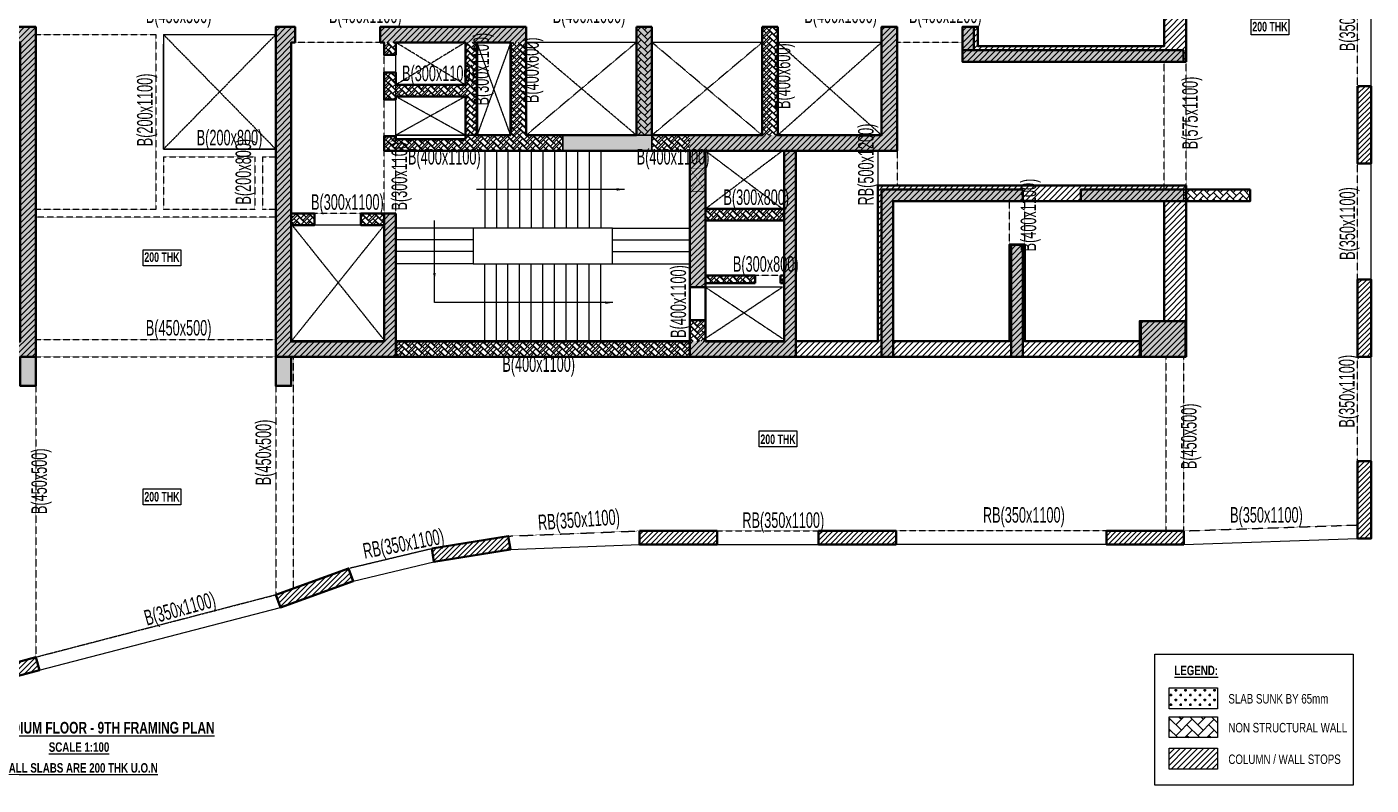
# Model space of a CAD drawing. Header units: millimetres. Extents: x 8 to 196387, y 9 to 58792.
# Drawn here: x 32142 to 66871, y 9 to 19602 of the extents above; entities that cross this region are included whole.
import ezdxf

# ---------------------------------------------------------------- set-up
doc = ezdxf.new("R2010")
doc.units = ezdxf.units.MM
doc.linetypes.add('HIDDEN', pattern=[0.375, 0.25, -0.125])
for name, color, linetype, lineweight in [('A-ANNO-DIMS', 8, 'Continuous', 15), ('A-DETL-MISC', 35, 'Continuous', 15), ('A-FLOR-IDEN', 11, 'Continuous', 9), ('A-HIDD-ABVE', 8, 'HIDDEN', 20), ('G-ANNO-TEXT', 231, 'Continuous', 9), ('S-BEAM', 7, 'Continuous', 18), ('S-BEAM-IDEN', 2, 'Continuous', 9), ('S-COL HATCH', 9, 'Continuous', 0), ('S-COLS', 5, 'Continuous', 35)]:
    doc.layers.add(name, color=color, linetype=linetype, lineweight=lineweight)
for name, color, linetype in [('changes', 7, 'Continuous'), ('S-CUTOUT', 1, 'Continuous'), ('SUNK SLAB', 8, 'Continuous')]:
    doc.layers.add(name, color=color, linetype=linetype)
doc.styles.add('Dim.s & Anno.(Misc.)', font='ARIALN.TTF')
doc.styles.add('Swis721 LtCn BT', font='swisscl.ttf', dxfattribs={"width": 0.9, "height": 233.355162})
doc.styles.add('Swis721 LtCn BT_2', font='swisscl.ttf', dxfattribs={"height": 244.992296})
doc.styles.add('Swis721 LtCn BT_B', font='', dxfattribs={"width": 0.9, "height": 246.918336})
doc.styles.get('Swis721 LtCn BT_B').set_extended_font_data('Swis721 LtCn BT', bold=True)
doc.dimstyles.new('A-GFC-100', dxfattribs={"dimscale": 100, "dimtxt": 1.75, "dimasz": 1.5, "dimexe": 1.5, "dimexo": 0, "dimgap": 1, "dimtad": 1, "dimdsep": 46, "dimtxsty": 'Dim.s & Anno.(Misc.)', "dimblk": 'ARCHTICK', "dimcen": 0, "dimdle": 1.5, "dimclrd": 256, "dimclre": 8, "dimclrt": 6, "dimazin": 2, "dimtfac": 1, "dimtix": 1, "dimtmove": 2, "dimatfit": 3, "dimfxl": 1, "dimtolj": 1, "dimlwd": -1, "dimlwe": 9, "dimarcsym": 0})
pattern_1 = [(45, (-31699446.87, 20890861.25), (-75.1300955, 75.1300955), [])]
pattern_2 = [(45, (-31794446.86, 20734809.75), (0, 169.7056275), [360, -120]), (135, (-31794362, 20734894.6), (1e-14, 169.7056275), [360, -120])]
pattern_3 = [(45, (-31802317.5, 20729084.55), (0, 169.7056275), [360, -120]), (135, (-31802232.65, 20729169.4), (1e-14, 169.7056275), [360, -120])]
pattern_4 = [(45, (-31235527.81, 20855355.09), (-66.29126074, 66.29126074), [])]
pattern_5 = [(45, (-31363013.31, 20884024.09), (-66.29126074, 66.29126074), [])]

# ---------------------------------------------------------------- blocks, each defined once
blk = doc.blocks.new('A$Cd226b1b4')
at = {"layer": 'S-COL HATCH', "transparency": 33554687}
h = blk.add_hatch(dxfattribs=at)
h.set_pattern_fill('ANSI31', color=256, scale=850)
h.set_pattern_definition(pattern_1)
h.paths.add_polyline_path([(53250, 7625), (53250, 19125), (52675, 19125), (52675, 8025), (47865, 8025), (47865, 8525), (47465, 8525), (47465, 7625)])
h = blk.add_hatch(dxfattribs=at)
h.set_pattern_fill('ANSI31', color=256, scale=850)
h.set_pattern_definition(pattern_1)
h.paths.add_polyline_path([(20725, 3700), (20425, 3700), (20425, 400), (20425, 0), (23125, 0), (23525, 0), (23525, 400), (23525, 400), (23525, 8525), (23025, 8525), (23025, 8125), (23125, 8125), (23125, 400), (23125, 400), (20725, 400), (20725, 400)])
h = blk.add_hatch(dxfattribs=at)
h.set_pattern_fill('ANSI31', color=256, scale=850)
h.set_pattern_definition(pattern_1)
h.paths.add_polyline_path([(32525, 3700), (32825, 3700), (32825, 400), (32825, 0), (30125, 0), (29725, 0), (29725, 400), (29725, 400), (29725, 8525), (30225, 8525), (30225, 8125), (30125, 8125), (30125, 400), (30125, 400), (32525, 400), (32525, 400)])
h = blk.add_hatch(dxfattribs=at)
h.set_pattern_fill('ANSI31', color=256, scale=850)
h.set_pattern_definition(pattern_1)
h.paths.add_polyline_path([(36195, 8525), (32425, 8525), (32425, 8125), (36195, 8125)])
at = {"layer": 'S-COL HATCH'}
h = blk.add_hatch(dxfattribs=at)
h.set_pattern_fill('AR-HBONE', color=256, scale=30)
h.set_pattern_definition(pattern_2)
h.paths.add_polyline_path([(39445, 8525), (39045, 8525), (39045, 5725), (39445, 5725)])
at = {"layer": 'S-COL HATCH', "transparency": 33554687}
h = blk.add_hatch(dxfattribs=at)
h.set_pattern_fill('ANSI31', color=256, scale=850)
h.set_pattern_definition(pattern_1)
h.paths.add_polyline_path([(40425, 5325), (40425, 5725), (45379, 5725), (45379, 8525), (45779, 8525), (45779, 5325)])
at = {"layer": 'S-COL HATCH'}
h = blk.add_hatch(dxfattribs=at)
h.set_pattern_fill('AR-HBONE', color=256, scale=30)
h.set_pattern_definition(pattern_2)
h.paths.add_polyline_path([(42695, 5725), (42295, 5725), (42295, 8525), (42695, 8525)])
h = blk.add_hatch(dxfattribs=at)
h.set_pattern_fill('AR-HBONE', color=256, scale=30)
h.set_pattern_definition(pattern_2)
h.paths.add_polyline_path([(34925, 8125), (34625, 8125), (34625, 7025), (32825, 7025), (32825, 7350), (32525, 7350), (32525, 6648), (32825, 6648), (32825, 6725), (34625, 6725), (34625, 5625), (32825, 5625), (32825, 5703), (32525, 5703), (32525, 5325), (37145, 5325), (37145, 5725), (34925, 5725)])
h = blk.add_hatch(dxfattribs=at)
h.set_pattern_fill('AR-HBONE', color=256, scale=30)
h.set_pattern_definition(pattern_2)
h.paths.add_polyline_path([(32825, 8125), (32525, 8125), (32525, 7800), (32825, 7800)])
h = blk.add_hatch(dxfattribs=at)
h.set_pattern_fill('AR-HBONE', color=256, scale=30)
h.set_pattern_definition(pattern_2)
h.paths.add_polyline_path([(36195, 5725), (35795, 5725), (35795, 8125), (36195, 8125)])
at = {"layer": 'S-COL HATCH', "transparency": 33554687}
h = blk.add_hatch(dxfattribs=at)
h.set_pattern_fill('ANSI31', color=256, scale=850)
h.set_pattern_definition(pattern_1)
edge = h.paths.add_edge_path()
edge.add_line((37145, 5725), (37145, 5325))
at = {"layer": 'S-COL HATCH'}
h = blk.add_hatch(dxfattribs=at)
h.set_pattern_fill('AR-HBONE', color=256, scale=30)
h.set_pattern_definition(pattern_2)
h.paths.add_polyline_path([(39445, 5725), (40425, 5725), (40425, 5325), (39445, 5325)])
at = {"layer": 'S-COL HATCH', "transparency": 33554687}
h = blk.add_hatch(dxfattribs=at)
h.set_pattern_fill('ANSI31', color=256, scale=850)
h.set_pattern_definition(pattern_1)
h.paths.add_polyline_path([(40425, 5325), (40825, 5325), (40825, 5325), (40825, 3825), (40825, 3825), (40825, 3525), (40825, 1800), (40425, 1800)])
h = blk.add_hatch(dxfattribs=at)
h.set_pattern_fill('ANSI31', color=256, scale=850)
h.set_pattern_definition(pattern_1)
h.paths.add_polyline_path([(42865, 5325), (43165, 5325), (43165, 0), (42865, 0), (40425, 0), (40425, 400), (42865, 400), (42865, 2100), (42865, 2100), (42865, 2100)])
h = blk.add_hatch(dxfattribs=at)
h.set_pattern_fill('ANSI31', color=256, scale=850)
h.set_pattern_definition(pattern_1)
h.paths.add_polyline_path([(52675, 4025), (52675, 925), (53250, 925), (53250, 4425), (45279, 4425), (45279, 400), (43165, 400), (43165, 0), (52050, 0), (52050, 400), (49079, 400), (49079, 2898), (48679, 2898), (48679, 400), (45679, 400), (45679, 4025)])
at = {"layer": 'S-COL HATCH'}
h = blk.add_hatch(dxfattribs=at)
h.set_pattern_fill('AR-HBONE', color=256, scale=30)
h.set_pattern_definition(pattern_2)
h.paths.add_polyline_path([(40825, 3525), (42865, 3525), (42865, 3825), (40825, 3825)])
h = blk.add_hatch(dxfattribs=at)
h.set_pattern_fill('AR-HBONE', color=256, scale=30)
h.set_pattern_definition([(45, (-31794446.86, 20682880.75), (0, 169.7056275), [360, -120]), (135, (-31794362, 20682965.6), (1e-14, 169.7056275), [360, -120])])
h.paths.add_polyline_path([(32525, 3400), (32525, 3700), (31925, 3700), (31925, 3400)])
h.paths.add_polyline_path([(30725, 3400), (30725, 3700), (30125, 3700), (30125, 3400)])
h = blk.add_hatch(dxfattribs=at)
h.set_pattern_fill('AR-HBONE', color=256, scale=30)
h.set_pattern_definition(pattern_2)
h.paths.add_polyline_path([(42115, 2100), (42115, 1900), (40825, 1900), (40825, 2100)])
h = blk.add_hatch(dxfattribs=at)
h.set_pattern_fill('AR-HBONE', color=256, scale=30)
h.set_pattern_definition(pattern_2)
h.paths.add_polyline_path([(42765, 2100), (42865, 2100), (42865, 1900), (42765, 1900)])
h = blk.add_hatch(dxfattribs=at)
h.set_pattern_fill('AR-HBONE', color=256, scale=30)
h.set_pattern_definition(pattern_2)
h.paths.add_polyline_path([(40425, 950), (40825, 950), (40825, 400), (40425, 400)])
at = {"layer": 'S-COL HATCH', "transparency": 33554687}
h = blk.add_hatch(dxfattribs=at)
h.set_pattern_fill('ANSI31', color=256, scale=850)
h.set_pattern_definition(pattern_1)
h.paths.add_polyline_path([(53250, 925), (53250, 0), (52050, 0), (52050, 925)])
at = {"layer": 'S-COL HATCH'}
h = blk.add_hatch(dxfattribs=at)
h.set_pattern_fill('AR-HBONE', color=256, scale=30)
h.set_pattern_definition(pattern_2)
h.paths.add_polyline_path([(40425, 400), (32825, 400), (32825, 0), (40425, 0)])
at = {"layer": 'S-COL HATCH', "transparency": 33554687, "elevation": 0}
for points in [[(37145, 5725), (37145, 5325)], [(39445, 5325), (39445, 5725), (39045, 5725)]]:
    blk.add_lwpolyline(points, dxfattribs=at)
at = {"layer": 'S-COLS'}
for p, q in [((32525, 3700), (32525, 400)), ((32825, 3700), (32825, 400)), ((40825, 1800), (40425, 1800)), ((40825, 950), (40425, 950)), ((32825, 400), (32825, 0))]:
    blk.add_line(p, q, dxfattribs=at)
at = {"layer": 'S-COLS', "elevation": 0}
for points in [[(53250, 7625), (47465, 7625), (47465, 8525), (47865, 8525), (47865, 8025), (52675, 8025), (52675, 19125), (53250, 19125)], [(35795, 5725), (34925, 5725), (34925, 8125), (35795, 8125)], [(40825, 3825), (42865, 3825), (42865, 3525), (40825, 3525)], [(53250, 0), (52050, 0), (52050, 925), (53250, 925)]]:
    blk.add_lwpolyline(points, close=True, dxfattribs=at)
for points in [[(23525, 400), (23525, 8525), (23025, 8525), (23025, 8125), (23125, 8125), (23125, 400), (20725, 400)], [(29725, 400), (29725, 8525), (30225, 8525), (30225, 8125), (30125, 8125), (30125, 400), (32525, 400)], [(36195, 8525), (32425, 8525), (32425, 8125), (32525, 8125), (32525, 7800), (32825, 7800), (32825, 8125), (33725, 8125), (34625, 8125), (34625, 7025), (32825, 7025), (32825, 7350), (32525, 7350), (32525, 6648), (32825, 6648), (32825, 6725), (34625, 6725), (34625, 5625), (33725, 5625), (32825, 5625), (32825, 5703), (32525, 5703), (32525, 5325), (34625, 5325), (34625, 5325), (45779, 5325), (45779, 8525), (45379, 8525), (45379, 5725), (42695, 5725), (42695, 8525)], [(39045, 8525), (39045, 5725), (36195, 5725), (36195, 8525)], [(39445, 8525), (39045, 8525)], [(42295, 8525), (42295, 5725), (39445, 5725), (39445, 8525)], [(42695, 8525), (42295, 8525)], [(40825, 0), (40425, 0), (40425, 5325)], [(40825, 5325), (40825, 400)], [(43165, 5325), (43165, 0), (42865, 0)], [(42865, 400), (42865, 5325)], [(43165, 400), (45279, 400), (45279, 4425), (53250, 4425)], [(53250, 4425), (53250, 925), (52675, 925), (52675, 4025), (45679, 4025), (45679, 400), (48679, 400), (48679, 2898), (49079, 2898), (49079, 400), (52050, 400), (52050, 0), (43165, 0)], [(30125, 3400), (30725, 3400), (30725, 3700), (30125, 3700)], [(32525, 3400), (31925, 3400), (31925, 3700), (32825, 3700)], [(40825, 2100), (42115, 2100)], [(42115, 2100), (42115, 1900)], [(42765, 1900), (42765, 2100)], [(42765, 2100), (42865, 2100)], [(42115, 1900), (40825, 1900)], [(42865, 1900), (42765, 1900)], [(23125, 0), (23125, 0), (23525, 0), (23525, 400)], [(30125, 0), (30125, 0), (29725, 0), (29725, 400)], [(32825, 400), (40425, 400), (40425, 0), (30125, 0)], [(40825, 400), (42865, 400)], [(42865, 0), (40825, 0)]]:
    blk.add_lwpolyline(points, dxfattribs=at)
blk = doc.blocks.new('A$Cbe320e20')
at = {"layer": 'S-COL HATCH', "transparency": 33554687}
h = blk.add_hatch(color=256, dxfattribs=at)
h.dxf.hatch_style = 1
h.paths.add_polyline_path([(12854, -2025), (12554, -2025), (12554, -5325), (12554, -5725), (15254, -5725), (15254, -6475), (15654, -6475), (15654, -5325), (15654, -5325), (15654, 2800), (15154, 2800), (15154, 2400), (15254, 2400), (15254, -5325), (15254, -5325), (12854, -5325), (12854, -5325)])
h = blk.add_hatch(color=256, dxfattribs=at)
h.dxf.hatch_style = 1
h.paths.add_polyline_path([(24654, -2025), (24954, -2025), (24954, -5325), (24954, -5725), (22254, -5725), (22254, -6475), (21854, -6475), (21854, -5325), (21854, -5325), (21854, 2800), (22354, 2800), (22354, 2400), (22254, 2400), (22254, -5325), (22254, -5325), (24654, -5325), (24654, -5325)])
h = blk.add_hatch(color=256, dxfattribs=at)
h.dxf.hatch_style = 1
h.paths.add_polyline_path([(28324, 2800), (24554, 2800), (24554, 2400), (28324, 2400)])
h = blk.add_hatch(color=256, dxfattribs=at)
h.dxf.hatch_style = 1
h.paths.add_polyline_path([(31574, 2800), (31174, 2800), (31174, 0), (31574, 0)])
h = blk.add_hatch(color=256, dxfattribs=at)
h.dxf.hatch_style = 1
h.paths.add_polyline_path([(32554, -400), (32554, 0), (37509, 0), (37509, 2800), (37909, 2800), (37909, -400)])
at = {"layer": 'S-COL HATCH'}
h = blk.add_hatch(dxfattribs=at)
h.set_pattern_fill('AR-HBONE', color=256, scale=30)
h.set_pattern_definition(pattern_3)
h.paths.add_polyline_path([(34824, 0), (34424, 0), (34424, 2800), (34824, 2800)])
at = {"layer": 'S-COL HATCH', "transparency": 33554687}
h = blk.add_hatch(color=256, dxfattribs=at)
h.dxf.hatch_style = 1
h.paths.add_polyline_path([(39894, 2800), (39594, 2800), (39594, 2200), (39894, 2200)])
at = {"layer": 'S-COL HATCH'}
h = blk.add_hatch(dxfattribs=at)
h.set_pattern_fill('AR-HBONE', color=256, scale=30)
h.set_pattern_definition(pattern_3)
h.paths.add_polyline_path([(27054, 2400), (26754, 2400), (26754, 1300), (24954, 1300), (24954, 1625), (24654, 1625), (24654, 922), (24954, 922), (24954, 1000), (26754, 1000), (26754, -100), (24954, -100), (24954, -23), (24654, -23), (24654, -400), (29274, -400), (29274, 0), (27054, 0)])
h = blk.add_hatch(dxfattribs=at)
h.set_pattern_fill('AR-HBONE', color=256, scale=30)
h.set_pattern_definition(pattern_3)
h.paths.add_polyline_path([(24954, 2400), (24654, 2400), (24654, 2075), (24954, 2075)])
h = blk.add_hatch(dxfattribs=at)
h.set_pattern_fill('AR-HBONE', color=256, scale=30)
h.set_pattern_definition(pattern_3)
h.paths.add_polyline_path([(28324, 0), (27924, 0), (27924, 2400), (28324, 2400)])
at = {"layer": 'S-COL HATCH', "transparency": 33554687}
h = blk.add_hatch(color=256, dxfattribs=at)
h.dxf.hatch_style = 1
h.paths.add_polyline_path([(39594, 2200), (39594, 1900), (45304, 1900), (45304, 2200)])
h = blk.add_hatch(color=256, dxfattribs=at)
h.dxf.hatch_style = 1
h.paths.add_polyline_path([(31574, 0), (29274, 0), (29274, -400), (31574, -400)])
at = {"layer": 'S-COL HATCH'}
h = blk.add_hatch(dxfattribs=at)
h.set_pattern_fill('AR-HBONE', color=256, scale=30)
h.set_pattern_definition(pattern_3)
h.paths.add_polyline_path([(31574, 0), (32554, 0), (32554, -400), (31574, -400)])
at = {"layer": 'S-COL HATCH', "transparency": 33554687}
h = blk.add_hatch(color=256, dxfattribs=at)
h.dxf.hatch_style = 1
h.paths.add_polyline_path([(32554, -400), (32954, -400), (32954, -400), (32954, -1900), (32954, -1900), (32954, -2200), (32954, -3925), (32554, -3925)])
h = blk.add_hatch(color=256, dxfattribs=at)
h.dxf.hatch_style = 1
h.paths.add_polyline_path([(34994, -400), (35294, -400), (35294, -5725), (34994, -5725), (32554, -5725), (32554, -5325), (34994, -5325), (34994, -3625), (34994, -3625), (34994, -3625)])
h = blk.add_hatch(color=256, dxfattribs=at)
h.dxf.hatch_style = 1
h.paths.add_polyline_path([(37509, -1400), (41159, -1400), (41159, -1700), (37809, -1700), (37809, -5725), (37509, -5725)])
h = blk.add_hatch(color=256, dxfattribs=at)
h.dxf.hatch_style = 1
h.paths.add_polyline_path([(42659, -1400), (45304, -1400), (45304, -1700), (42659, -1700)])
at = {"layer": 'S-COL HATCH'}
h = blk.add_hatch(dxfattribs=at)
h.set_pattern_fill('AR-HBONE', color=256, scale=30)
h.set_pattern_definition(pattern_3)
h.paths.add_polyline_path([(47034, -1700), (47034, -1400), (45304, -1400), (45304, -1700)])
h = blk.add_hatch(dxfattribs=at)
h.set_pattern_fill('AR-HBONE', color=256, scale=30)
h.set_pattern_definition([(45, (-31802317.5, 20677155.55), (0, 169.7056275), [360, -120]), (135, (-31802232.65, 20677240.4), (1e-14, 169.7056275), [360, -120])])
h.paths.add_polyline_path([(24654, -2325), (24654, -2025), (24054, -2025), (24054, -2325)])
h.paths.add_polyline_path([(22854, -2325), (22854, -2025), (22254, -2025), (22254, -2325)])
h = blk.add_hatch(dxfattribs=at)
h.set_pattern_fill('AR-HBONE', color=256, scale=30)
h.set_pattern_definition(pattern_3)
h.paths.add_polyline_path([(32954, -1900), (32954, -2200), (34994, -2200), (34994, -1900)])
at = {"layer": 'S-COL HATCH', "transparency": 33554687}
h = blk.add_hatch(color=256, dxfattribs=at)
h.dxf.hatch_style = 1
h.paths.add_polyline_path([(40859, -2827), (41159, -2827), (41159, -5725), (40859, -5725)])
at = {"layer": 'S-COL HATCH'}
h = blk.add_hatch(dxfattribs=at)
h.set_pattern_fill('AR-HBONE', color=256, scale=30)
h.set_pattern_definition(pattern_3)
h.paths.add_polyline_path([(34244, -3625), (34244, -3825), (32954, -3825), (32954, -3625)])
h = blk.add_hatch(dxfattribs=at)
h.set_pattern_fill('AR-HBONE', color=256, scale=30)
h.set_pattern_definition(pattern_3)
h.paths.add_polyline_path([(34894, -3625), (34994, -3625), (34994, -3825), (34894, -3825)])
h = blk.add_hatch(dxfattribs=at)
h.set_pattern_fill('AR-HBONE', color=256, scale=30)
h.set_pattern_definition(pattern_3)
h.paths.add_polyline_path([(32554, -4775), (32954, -4775), (32954, -5325), (32554, -5325)])
at = {"layer": 'S-COL HATCH', "transparency": 33554687}
h = blk.add_hatch(color=256, dxfattribs=at)
h.dxf.hatch_style = 1
h.paths.add_polyline_path([(44209, -5725), (45359, -5725), (45359, -4800), (44209, -4800)])
at = {"layer": 'S-COL HATCH'}
h = blk.add_hatch(dxfattribs=at)
h.set_pattern_fill('AR-HBONE', color=256, scale=30)
h.set_pattern_definition(pattern_3)
h.paths.add_polyline_path([(32554, -5325), (24954, -5325), (24954, -5725), (32554, -5725)])
at = {"layer": 'changes'}
blk.add_lwpolyline([(31574, 0), (29274, 0), (29274, -400), (31574, -400)], close=True, dxfattribs=at)
at = {"layer": 'S-COL HATCH', "transparency": 33554687}
blk.add_line((45304, -1400), (45304, -1700), dxfattribs=at)
at = {"layer": 'S-COLS'}
for p, q in [((37509, -1400), (37509, -5725)), ((37509, -1400), (41159, -1400)), ((41159, -1700), (37809, -1700)), ((37809, -1700), (37809, -5725)), ((41159, -1400), (41159, -1700)), ((24654, -2025), (24654, -5325)), ((24954, -2025), (24954, -5325)), ((32954, -3925), (32554, -3925)), ((32954, -4775), (32554, -4775)), ((24954, -5325), (24954, -5725)), ((37509, -5725), (37809, -5725))]:
    blk.add_line(p, q, dxfattribs=at)
for points in [[(15654, -5325), (15654, 2800), (15154, 2800), (15154, 2400), (15254, 2400), (15254, -5325), (12854, -5325)], [(21854, -5325), (21854, 2800), (22354, 2800), (22354, 2400), (22254, 2400), (22254, -5325), (24654, -5325)], [(28324, 2800), (24554, 2800), (24554, 2400), (24654, 2400), (24654, 2075), (24954, 2075), (24954, 2400), (25854, 2400), (26754, 2400), (26754, 1300), (24954, 1300), (24954, 1625), (24654, 1625), (24654, 922), (24954, 922), (24954, 1000), (26754, 1000), (26754, -100), (25854, -100), (24954, -100), (24954, -23), (24654, -23), (24654, -400), (26754, -400), (26754, -400), (37909, -400), (37909, 2800), (37509, 2800), (37509, 0), (34824, 0), (34824, 2800)], [(31174, 2800), (31174, 0), (28324, 0), (28324, 2800)], [(31574, 2800), (31174, 2800)], [(34424, 2800), (34424, 0), (31574, 0), (31574, 2800)], [(34824, 2800), (34424, 2800)], [(32954, -5725), (32554, -5725), (32554, -400)], [(32954, -400), (32954, -5325)], [(35294, -400), (35294, -5725), (34994, -5725)], [(34994, -5325), (34994, -400)], [(22254, -2325), (22854, -2325), (22854, -2025), (22254, -2025)], [(24654, -2325), (24054, -2325), (24054, -2025), (24954, -2025)], [(32954, -3625), (34244, -3625)], [(34244, -3625), (34244, -3825)], [(34894, -3825), (34894, -3625)], [(34894, -3625), (34994, -3625)], [(34244, -3825), (32954, -3825)], [(34994, -3825), (34894, -3825)], [(15254, -5725), (15254, -6475), (15654, -6475), (15654, -5325)], [(22254, -5725), (22254, -6475), (21854, -6475), (21854, -5325)], [(24954, -5325), (32554, -5325), (32554, -5725), (22254, -5725)], [(32954, -5325), (34994, -5325)], [(34994, -5725), (32954, -5725)]]:
    blk.add_lwpolyline(points, dxfattribs=at)
at = {"layer": 'S-COLS', "color": 5}
blk.add_lwpolyline([(39894, 2800), (39594, 2800), (39594, 2200), (39894, 2200)], close=True, dxfattribs=at)
at = {"layer": 'S-COLS'}
for points in [[(27924, 0), (27054, 0), (27054, 2400), (27924, 2400)], [(45304, 1900), (39594, 1900), (39594, 2200), (45304, 2200)], [(32954, -1900), (34994, -1900), (34994, -2200), (32954, -2200)], [(45359, -5725), (44209, -5725), (44209, -4800), (45359, -4800)]]:
    blk.add_lwpolyline(points, close=True, dxfattribs=at)
at = {"layer": 'S-COLS', "elevation": 0}
for points in [[(47034, -1400), (42659, -1400), (42659, -1700), (47034, -1700)], [(41159, -2827), (40859, -2827), (40859, -5725), (41159, -5725)]]:
    blk.add_lwpolyline(points, close=True, dxfattribs=at)
at = {"layer": 'S-CUTOUT', "const_width": 10, "elevation": 0}
blk.add_lwpolyline([(32954, -849), (32954, -1449), (32554, -1449), (32554, -849)], close=True, dxfattribs=at)
for points in [[(32954, -849), (32554, -1449)], [(32954, -1449), (32554, -849)]]:
    blk.add_lwpolyline(points, dxfattribs=at)
blk = doc.blocks.new('_ARCHTICK')
at = {"color": 0, "linetype": 'ByBlock', "const_width": 0.15}
blk.add_lwpolyline([(-0.5, -0.5), (0.5, 0.5)], dxfattribs=at)
blk = doc.blocks.new('A$Cd8a5d3b5')
at = {"layer": 'S-COL HATCH', "transparency": 33554687}
h = blk.add_hatch(dxfattribs=at)
h.set_pattern_fill('ANSI31', color=256, scale=750)
h.set_pattern_definition(pattern_4)
h.paths.add_polyline_path([(50155, 1269), (49805, 1269), (49805, -731), (50155, -731)])
h = blk.add_hatch(dxfattribs=at)
h.set_pattern_fill('ANSI31', color=256, scale=750)
h.set_pattern_definition(pattern_4)
h.paths.add_polyline_path([(49805, -5724), (50155, -5724), (50155, -3724), (49805, -3724)])
h = blk.add_hatch(dxfattribs=at)
h.set_pattern_fill('ANSI31', color=256, scale=750)
h.set_pattern_definition(pattern_4)
h.paths.add_polyline_path([(49805, -10421), (50155, -10421), (50155, -8421), (49805, -8421)])
h = blk.add_hatch(dxfattribs=at)
h.set_pattern_fill('ANSI31', color=256, scale=750)
h.set_pattern_definition(pattern_4)
h.paths.add_polyline_path([(25886, -10678), (25942, -11024), (27916, -10706), (27860, -10360)])
h = blk.add_hatch(dxfattribs=at)
h.set_pattern_fill('ANSI31', color=256, scale=750)
h.set_pattern_definition(pattern_4)
h.paths.add_polyline_path([(31255, -10224), (31255, -10574), (33255, -10574), (33255, -10224)])
h = blk.add_hatch(dxfattribs=at)
h.set_pattern_fill('ANSI31', color=256, scale=750)
h.set_pattern_definition(pattern_4)
h.paths.add_polyline_path([(35880, -10224), (35880, -10574), (37880, -10574), (37880, -10224)])
h = blk.add_hatch(dxfattribs=at)
h.set_pattern_fill('ANSI31', color=256, scale=750)
h.set_pattern_definition(pattern_5)
h.paths.add_polyline_path([(43315, -10224), (43315, -10574), (45315, -10574), (45315, -10224)])
h = blk.add_hatch(dxfattribs=at)
h.set_pattern_fill('ANSI31', color=256, scale=750)
h.set_pattern_definition(pattern_4)
h.paths.add_polyline_path([(23855, -11522), (23735, -11193), (21855, -11874), (21974, -12203)])
h = blk.add_hatch(dxfattribs=at)
h.set_pattern_fill('ANSI31', color=256, scale=750)
h.set_pattern_definition(pattern_5)
h.paths.add_polyline_path([(15747, -13822), (15654, -13485), (14779, -13724), (13686, -13724), (13686, -14074), (14825, -14074)])
at = {"layer": 'S-COLS', "elevation": 0}
for points in [[(49805, 1269), (50155, 1269), (50155, -731), (49805, -731)], [(49805, -3724), (50155, -3724), (50155, -5724), (49805, -5724)], [(49805, -8421), (50155, -8421), (50155, -10421), (49805, -10421)], [(31255, -10224), (33255, -10224), (33255, -10574), (31255, -10574)], [(35880, -10224), (37880, -10224), (37880, -10574), (35880, -10574)], [(43315, -10224), (45315, -10224), (45315, -10574), (43315, -10574)]]:
    blk.add_lwpolyline(points, close=True, dxfattribs=at)
for points in [[(25886, -10678), (25942, -11024), (27916, -10706), (27860, -10360), (25886, -10678)], [(21855, -11874), (21974, -12203), (23855, -11522), (23735, -11193), (21855, -11874)], [(13686, -13724), (14779, -13724), (15654, -13485), (15747, -13822), (14825, -14074), (13686, -14074), (13686, -13724)]]:
    blk.add_lwpolyline(points, dxfattribs=at)
blk = doc.blocks.new('A$C40398dd4')
at = {"layer": 'A-ANNO-DIMS', "ltscale": 500, "elevation": 0}
blk.add_lwpolyline([(5810, 1000), (6600, 1000), (6600, 1565)], dxfattribs=at)
at = {"layer": 'A-DETL-MISC'}
for p, q in [((2300, 4925), (2300, 2925)), ((2600, 4925), (2600, 2925)), ((2900, 4925), (2900, 2925)), ((3200, 4925), (3200, 2925)), ((3500, 4925), (3500, 2925)), ((3800, 4925), (3800, 2925)), ((4100, 4925), (4100, 2925)), ((4400, 4925), (4400, 2925)), ((4700, 4925), (4700, 2925)), ((5000, 4925), (5000, 2925)), ((5300, 4925), (5300, 2925)), ((2300, 0), (2300, 2000)), ((2600, 0), (2600, 2000)), ((2900, 0), (2900, 2000)), ((3200, 0), (3200, 2000)), ((3500, 0), (3500, 2000)), ((3800, 0), (3800, 2000)), ((4100, 0), (4100, 2000)), ((4400, 0), (4400, 2000)), ((4700, 0), (4700, 2000)), ((5000, 0), (5000, 2000)), ((5300, 0), (5300, 2000))]:
    blk.add_line(p, q, dxfattribs=at)
for points in [[(2000, 2925), (0, 2925)], [(5600, 2925), (7600, 2925)], [(2000, 2625), (0, 2625)], [(5600, 2625), (7600, 2625)], [(2000, 2325), (0, 2325)], [(5600, 2325), (7600, 2325)]]:
    blk.add_lwpolyline(points, dxfattribs=at)
blk.add_lwpolyline([(5600, 2925), (5600, 2000), (2000, 2000), (2000, 2925)], close=True, dxfattribs=at)
at = {"layer": 'A-DETL-MISC', "elevation": 0}
for points in [[(2000, 2000), (0, 2000)], [(5600, 2000), (7600, 2000)]]:
    blk.add_lwpolyline(points, dxfattribs=at)
at = {"layer": 'A-ANNO-DIMS', "ltscale": 500}
for points in [[(1688, 3925), (5510, 3925)], [(6600, 1565), (6600, 3126)], [(1988, 1000), (5810, 1000)]]:
    blk.add_leader(points, dimstyle='A-GFC-100', override={"dimasz": 2, "dimtad": 0, "dimfxl": 0.18, "dimarcsym": 1}, dxfattribs=at)

msp = doc.modelspace()

# ---------------------------------------------------------------- hatches: boundary and pattern name
at = {"layer": 'SUNK SLAB'}
h = msp.add_hatch(dxfattribs=at)
h.set_pattern_fill('CROSS', color=8, scale=500, style=0)
h.set_pattern_definition([(0, (-26580.26, 16334.58), (125, 125), [62.5, -187.5]), (90, (-26549, 16303.33), (-125, 125), [62.5, -187.5])])
h.paths.add_polyline_path([(62905.8, 2523.3), (62905.8, 1982.1), (61656.1, 1982.1), (61656.1, 2523.3)], flags=0)
h = msp.add_hatch(dxfattribs=at)
h.set_pattern_fill('AR-HBONE', color=8, scale=50, style=0)
h.set_pattern_definition([(45, (-31296944.41, 20965305.44), (0, 282.8427125), [600, -200]), (135, (-31296803, 20965446.86), (2e-14, 282.8427125), [600, -200])])
h.paths.add_polyline_path([(62905.8, 1776.8), (62905.8, 1235.6), (61656.1, 1235.6), (61656.1, 1776.8)], flags=0)
h = msp.add_hatch(dxfattribs=at)
h.set_pattern_fill('ANSI31', color=8, scale=850, style=0)
h.set_pattern_definition([(45, (-31296944.41, 20965973.94), (-75.1300955, 75.1300955), [])])
h.paths.add_polyline_path([(62905.8, 960.5), (62905.8, 419.2), (61656.1, 419.2), (61656.1, 960.5)], flags=0)

# ---------------------------------------------------------------- linework, layer by layer
at = {"layer": 'A-FLOR-IDEN', "color": 8, "elevation": 0, "flags": 128}
for points in [[(64746.6, 19809.2), (64746.6, 19397.3), (63769.1, 19397.3), (63769.1, 19809.2)], [(52036.9, 9165.1), (52036.9, 8753.3), (51059.4, 8753.3), (51059.4, 9165.1)]]:
    msp.add_lwpolyline(points, close=True, dxfattribs=at)
at = {"layer": 'A-FLOR-IDEN', "color": 8, "flags": 128}
for points in [[(36120.2, 13840.5), (36120.2, 13428.7), (35142.7, 13428.7), (35142.7, 13840.5)], [(36120.2, 7662.6), (36120.2, 7250.8), (35142.7, 7250.8), (35142.7, 7662.6)]]:
    msp.add_lwpolyline(points, close=True, dxfattribs=at)
at = {"layer": 'A-HIDD-ABVE', "linetype": 'HIDDEN'}
for p, q in [((35671, 19402.3, 0), (38571, 16442.3)), ((35671, 16442.3), (38571, 19402.3)), ((38571, 19402.3), (38571, 19402.3)), ((43471, 19202.3), (41671, 18102.3)), ((43471, 18102.3), (41671, 19202.3)), ((44641, 19202.3), (43771, 16802.3)), ((44641, 16802.3), (43771, 19202.3)), ((47891, 19202.3), (45041, 16802.3)), ((47891, 16802.3), (45061, 19202.3)), ((51141, 19202.3), (48291, 16802.3)), ((51141, 16802.3), (48291, 19202.3)), ((54225.4, 19202.3), (51541, 16802.3)), ((54225.4, 16802.3), (51541, 19202.3)), ((43471, 16801.5), (41671, 17802.3)), ((43471, 17802.3), (41671, 16801.5)), ((49671, 16402.3), (51661, 14902.3)), ((49671, 14902.3), (51661, 16402.3)), ((41371, 14477.1), (38971, 11477.1)), ((38995.1, 14477.1), (41395.1, 11477.1)), ((49671, 12877.1), (51661, 11552)), ((49671, 11551.9), (51661, 12877.1))]:
    msp.add_line(p, q, dxfattribs=at)
at = {"layer": 'changes'}
msp.add_line((43771, 16801.5), (41671, 16801.5), dxfattribs=at)
at = {"layer": 'G-ANNO-TEXT', "color": 7, "elevation": 0}
for points in [[(61287.6, 3393.3), (66406.3, 3393.3), (66406.3, 8.9), (61287.6, 8.9)], [(62905.8, 2523.3), (62905.8, 1982.1), (61656.1, 1982.1), (61656.1, 2523.3)], [(62905.8, 1776.8), (62905.8, 1235.6), (61656.1, 1235.6), (61656.1, 1776.8)], [(62905.8, 960.5), (62905.8, 419.2), (61656.1, 419.2), (61656.1, 960.5)]]:
    msp.add_lwpolyline(points, close=True, dxfattribs=at)
at = {"layer": 'S-BEAM', "linetype": 'HIDDEN'}
for p, q in [((32371, 19402.3), (35471, 19402.3)), ((35471, 19402.3, 0), (35471, 14882.3)), ((35671, 19152.3), (35671, 19152.3)), ((41271, 19202.3), (39071.1, 19202.3)), ((41371, 16779.8), (41371, 19202.3)), ((56321, 19202.3), (54625.4, 19202.3)), ((61521, 15402.3), (61521, 18702.3, 0)), ((62096, 15402.3), (62096, 18702.3, 0)), ((41371, 14777.1), (41371, 16402.3)), ((41671, 14777.1), (41671, 16402.3)), ((54625.4, 16402.3), (54625.4, 15502.3)), ((35671, 16242.3), (35671, 14882.3)), ((35671, 16242.3), (38031, 16242.3)), ((38031, 16242.3), (38031, 14882.3)), ((38231, 16242.3), (38571, 16242.3)), ((38231, 16242.3), (38231, 14882.3)), ((57525.4, 13974.9), (57525.4, 15102.3)), ((57925.4, 13974.9), (57925.4, 15102.3)), ((35471, 14882.3), (32371, 14882.3)), ((38571, 14682.3), (32371, 14682.3)), ((38031, 14882.3), (35671, 14882.3)), ((38571, 14882.3), (38231, 14882.3)), ((40771, 14777.1), (39571, 14777.1)), ((51561, 13177.1), (50911, 13177.1)), ((32371, 11527.1), (38571, 11527.1)), ((32371, 11077.1), (38571, 11077.1)), ((32371, 11077.1), (32371, 3317.6)), ((38571, 11077.1), (38571, 4929.7)), ((39021, 11077.1), (39021, 5091)), ((61571, 11077.1), (61571, 6582.8)), ((62021, 11077.1), (62021, 6596.1)), ((62019.5, 6578.1), (66521.5, 6731.7, 0)), ((44598, 6444.3, 0), (47964.4, 6578.1, 0)), ((49971.4, 6578.3, 0), (52596.4, 6578.3, 0)), ((60031.4, 6578.3, 0), (54596.4, 6578.3, 0)), ((40489.9, 5620.5, 0), (42577, 6119, 0)), ((32371, 3317.6, 0), (38571, 4929.7, 0)), ((39021, 4718.8), (39021, 4714.2))]:
    msp.add_line(p, q, dxfattribs=at)
at = {"layer": 'S-BEAM'}
for p, q in [((35671, 19402.3), (38571, 19402.3)), ((35671, 19402.3, 0), (35671, 16442.3)), ((41671, 16779.8), (41671, 19202.3)), ((47891, 19202.3), (45061, 19202.3)), ((51141, 19202.3), (48291, 19202.3)), ((54225.4, 19202.3), (51541, 19202.3)), ((35671, 16442.3), (38571, 16442.3)), ((54125.4, 16402.3), (54125.4, 15502.3)), ((40771, 14477.1), (39571, 14477.1)), ((51661, 12877.1), (49671, 12877.1)), ((62031.4, 6228.3), (66521.5, 6381.5, 0)), ((44611.9, 6094.6, 0), (47978.3, 6228.4, 0)), ((49971.4, 6228.3, 0), (52596.4, 6228.3, 0)), ((60031.4, 6228.3, 0), (54596.4, 6228.3, 0)), ((40571.2, 5280.1, 0), (42658.3, 5778.5, 0)), ((32463.3, 2980, 0), (38690.6, 4599.1, 0))]:
    msp.add_line(p, q, dxfattribs=at)
at = {"layer": 'S-BEAM', "elevation": 0}
for points in [[(66871.5, 6381.4), (66871.5, 35165.7)], [(38571, 19402.3), (38571.1, 19402.3), (38571.1, 16442.3), (35671, 16442.3), (35671, 19152.3)]]:
    msp.add_lwpolyline(points, dxfattribs=at)
at = {"layer": 'S-BEAM', "linetype": 'HIDDEN', "elevation": 0}
msp.add_lwpolyline([(66521.5, 6381.4), (66521.5, 30952.3)], dxfattribs=at)

# ---------------------------------------------------------------- block references
at = {"layer": 'changes'}
msp.add_blockref('A$Cd226b1b4', (8846, 11077), dxfattribs=at)
at = {"layer": 'S-BEAM-IDEN', "xscale": -1}
msp.add_blockref('A$C40398dd4', (49271, 11477.1), dxfattribs=at)
at = {"layer": 'S-COL HATCH'}
msp.add_blockref('A$Cd8a5d3b5', (16716.7, 16802.3), dxfattribs=at)
at = {"layer": 'S-COLS'}
msp.add_blockref('A$Cbe320e20', (16716.7, 16801.5), dxfattribs=at)

# ---------------------------------------------------------------- texts
at = {"layer": 'A-FLOR-IDEN', "color": 1, "char_height": 246.92, "width": 1155, "attachment_point": 2, "line_spacing_factor": 0.964267, "style": 'Swis721 LtCn BT_B'}
for insert in [(64257.8, 19731.1), (35631.5, 13775.9), (51548.2, 9069.1), (35631.5, 7584.5)]:
    msp.add_mtext('200 THK', dxfattribs=dict(at, insert=insert))
at = {"layer": 'G-ANNO-TEXT', "color": 7, "char_height": 244.992, "attachment_point": 1, "line_spacing_factor": 0.971848, "style": 'Swis721 LtCn BT_2'}
for s, insert, width in [('\\fSwis721 LtCn BT|b1|i0|c0|p34|;\\LLEGEND:', (61787.9, 3095.8), 1299), ('SLAB SUNK BY 65mm', (63183.8, 2362.6), 3845.238), ('NON STRUCTURAL WALL', (63183.8, 1616.1), 3845.238), ('COLUMN / WALL STOPS', (63183.8, 799.8), 3845.238)]:
    msp.add_mtext(s, dxfattribs=dict(at, insert=insert, width=width))
at = {"layer": 'G-ANNO-TEXT', "color": 6, "insert": (30209.8, 1642.7), "char_height": 300, "width": 6923.66, "attachment_point": 1, "line_spacing_factor": 0.971848, "style": 'Swis721 LtCn BT_2'}
msp.add_mtext('{\\fSwis721 LtCn BT|b1|i0|c0|p34;\\LSEWRI PODIUM FLOOR - 9TH FRAMING PLAN }', dxfattribs=at)
at = {"layer": 'G-ANNO-TEXT', "color": 1, "char_height": 244.992, "attachment_point": 1, "line_spacing_factor": 0.971848, "style": 'Swis721 LtCn BT_2'}
for s, insert, width in [('{\\fSwis721 LtCn BT|b1|i0|c0|p34;\\LSCALE 1:100}', (32707.7, 1115), 1551.037), ('{\\fSwis721 LtCn BT|b1|i0|c0|p34;\\LALL SLABS ARE 200 THK U.O.N}', (31673.4, 576.6), 3728.693)]:
    msp.add_mtext(s, dxfattribs=dict(at, insert=insert, width=width))
at = {"layer": 'S-BEAM-IDEN', "style": 'Swis721 LtCn BT', "width": 0.8}
for s, rotation, p in [('B(350x1100)', 90, (66456.3, 18973.8)), ('B(450x500)', 360, (35214.9, 19701.7)), ('B(300x1100)', 90, (44077.7, 17570.3)), ('B(400x600)', 90, (45368.2, 17633, 0)), ('B(400x600)', 90, (51865.5, 17481.3, 0)), ('B(200x1100)', 90, (35387.7, 16517.8)), ('B(575x1100)', 90, (62391.5, 16438, 0)), ('RB(500x1200)', 90, (54016.5, 14987.5)), ('B(200x800)', 360, (36529.4, 16541.7)), ('B(200x800)', 90, (37932.8, 15010.7)), ('B(300x1100)', 90, (41964.6, 14857.4, 0)), ('B(400x1100)', 360, (41987.7, 16045.2)), ('B(400x1100)', 360, (47897.4, 16045.2)), ('B(400x1100)', 90, (58217.6, 13800.4)), ('B(300x800)', 360, (50138.2, 15001.7)), ('B(350x1100)', 90, (66456.3, 13580.8)), ('B(400x1100)', 90, (49170.9, 11565.6)), ('B(450x500)', 360, (35214.9, 11626.5)), ('B(400x1100)', 360, (44425.2, 10688.1)), ('B(350x1100)', 90, (66442.3, 9248.8, 0)), ('B(450x500)', 90, (62362.1, 8173.6)), ('B(450x500)', 90, (38450.1, 7758.2)), ('B(450x500)', 90, (32658.6, 7012.9)), ('RB(350x1100)', 4.13755, (45362.5, 6594.2, 0)), ('RB(350x1100)', 10.78837, (40869, 5857.5)), ('B(350x1100)', 15.48324, (35241.2, 4127.8))]:
    msp.add_text(s, height=400, rotation=rotation, dxfattribs=at).set_placement(p)
for s, p in [('B(400x1100)', (39946.6, 19701.7)), ('B(400x1000)', (45726.6, 19701.7)), ('B(400x1000)', (52226.6, 19701.7)), ('B(400x1200)', (54931, 19701.7)), ('B(300x1100)', (41834.3, 18201.6)), ('B(300x1100)', (39482.9, 14876.5)), ('B(300x800)', (50382.2, 13276.5)), ('RB(350x1100)', (50626.7, 6656.8, 0)), ('RB(350x1100)', (56842.6, 6791.5)), ('B(350x1100)', (63228, 6793.1))]:
    msp.add_text(s, height=400, dxfattribs=at).set_placement(p)

doc.saveas('drawing.dxf')
